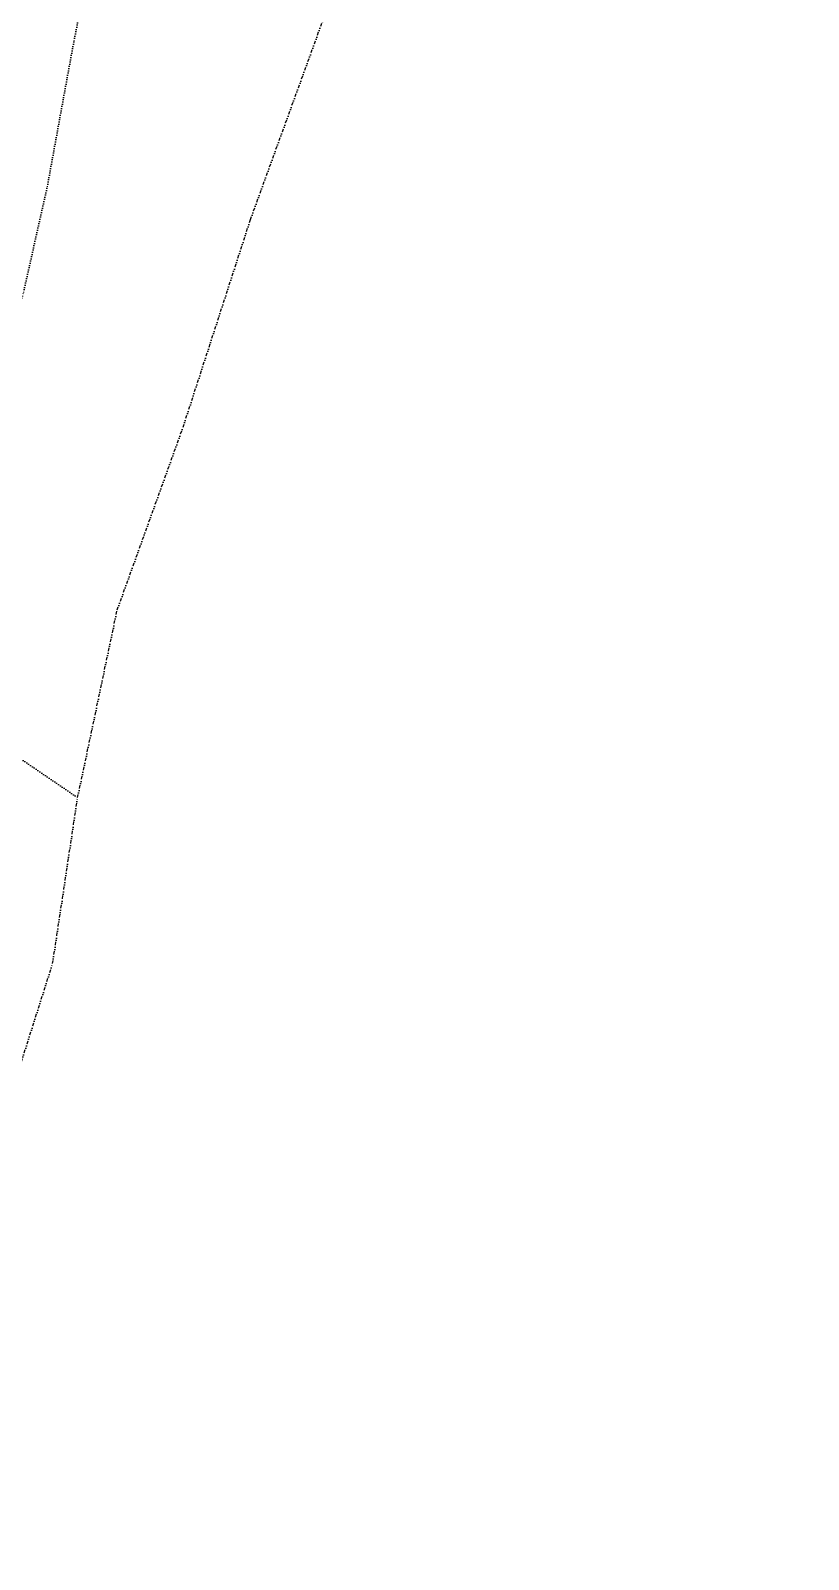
# Model space of a CAD drawing. Header units: millimetres. Extents: x 553705 to 560987, y 1303667 to 1309938.
# Drawn here: x 560576.9 to 560697.5, y 1308530.2 to 1308767.2 of the extents above; entities that cross this region are included whole.
import ezdxf

# ---------------------------------------------------------------- set-up
doc = ezdxf.new("R2010")
doc.units = ezdxf.units.MM
doc.linetypes.add('DIVIDE', pattern=[1.25, 0.5, -0.25, 0, -0.25, 0, -0.25])
doc.linetypes.add('DOT', pattern=[0.25, 0, -0.25])
doc.layers.add('3', color=7, linetype='Continuous')

msp = doc.modelspace()

# ---------------------------------------------------------------- linework, layer by layer
at = {"layer": '3', "color": 1, "linetype": 'DOT'}
msp.add_lwpolyline([(560636.474, 1309040.395), (560628.615, 1309003.411), (560625.968, 1308983.274), (560623.287, 1308967.72), (560616.365, 1308941.693), (560609.999, 1308909.05), (560604.338, 1308884.306), (560599.677, 1308861.607), (560595.302, 1308834.582), (560593.457, 1308808.848), (560588.024, 1308787.671), (560583.614, 1308765.483), (560579.461, 1308742.788), (560575.77, 1308726.463), (560570.075, 1308706.302), (560564.634, 1308686.144), (560560.435, 1308669.815), (560558.687, 1308665.727), (560584.212, 1308648.35)], dxfattribs=at)
at = {"layer": '3', "color": 1, "linetype": 'DIVIDE'}
for points in [[(560584.212, 1308648.35), (560590.35, 1308677.427), (560600.558, 1308705.77), (560610.991, 1308737.935), (560626.678, 1308781.089), (560637.833, 1308818.862), (560647.979, 1308855.608), (560660.131, 1308895.935), (560669.4, 1308948.463), (560676.087, 1308971.941), (560683.04, 1308993.639), (560697.459, 1309030.656)], [(560458.984, 1308196.418), (560493.061, 1308330.112), (560505.195, 1308372.985), (560515.265, 1308420.172), (560526.38, 1308463.291), (560544.066, 1308511.045), (560557.189, 1308557.49), (560572.887, 1308599.117), (560580.336, 1308622.601), (560584.212, 1308648.35)]]:
    msp.add_lwpolyline(points, dxfattribs=at)

doc.saveas('drawing.dxf')
